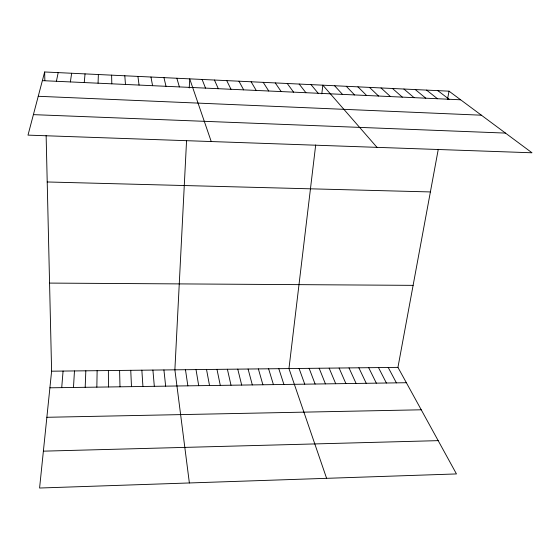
<?xml version="1.0" encoding="UTF-8"?>
<svg xmlns="http://www.w3.org/2000/svg" width="560" height="560" viewBox="0 0 560 560"><rect width="100%" height="100%" fill="white"/><g stroke="black" fill="none" stroke-linecap="round" stroke-linejoin="round"><path stroke-width="0.84" d="M96.845 387.142L97.132 370.692M98.063 83.195L98.371 74.522M85.19 387.31L85.827 370.818M186.571 140.434L174.881 369.831L189.371 482.965M189.238 87.997L189.707 78.862L211.239 141.547M73.479 387.471L74.473 370.937M61.719 387.639L63.07 371.063M84.252 82.565L85.043 73.892M46.13 135.506L51.611 371.189L39.585 488.026L456.463 473.935L397.943 367.374L438.27 149.324M315.693 144.963L288.96 368.578L326.606 478.324M321.804 93.814L322.84 85.183L376.992 147.35M70.364 81.928L71.652 73.255M447.475 99.561L449.029 91.175L44.653 71.974L28 135.128L532 152.782L449.029 91.175M56.406 81.291L58.184 72.611M43.379 451.157L438.179 440.643M46.865 417.291L421.239 409.794M49.903 387.807L406.371 382.725M51.611 371.189L397.943 367.374M49.56 283.087L413.112 285.355M47.208 181.972L430.388 191.933M33.404 114.639L505.47 133.084M38.241 96.285L481.383 115.199M42.364 80.647L460.635 99.792M437.829 90.643L449.085 99.267M426.573 90.111L437.479 98.735M415.268 89.572L425.81 98.203M403.907 89.033L414.092 97.664M392.497 88.487L402.304 97.125M381.024 87.948L390.467 96.579M369.502 87.395L378.567 96.04M357.917 86.849L366.611 95.487M346.283 86.296L354.592 94.941M334.593 85.743L342.51 94.388M311.031 84.623L318.171 93.275M299.166 84.056L305.907 92.715M287.245 83.489L293.587 92.148M275.261 82.922L281.197 91.581M263.221 82.348L268.744 91.007M251.118 81.774L256.228 90.44M238.959 81.2L243.649 89.859M388.234 367.486L396.403 382.865M378.49 367.591L386.393 383.012M368.704 367.696L376.334 383.152M226.737 80.619L231.007 89.285M358.883 367.808L366.24 383.299M349.013 367.913L356.104 383.439M214.452 80.031L218.302 88.704M339.108 368.025L345.919 383.586M329.161 368.137L335.699 383.733M319.172 368.242L325.43 383.88M202.111 79.45L205.527 88.116M309.148 368.354L315.119 384.027M299.075 368.466L304.759 384.174M278.803 368.69L283.92 384.475M268.611 368.802L273.427 384.622M176.862 78.246L179.382 86.919M258.37 368.914L262.892 384.769M248.087 369.026L252.315 384.923M237.762 369.138L241.689 385.077M163.947 77.637L166.012 86.31M227.388 369.257L231.014 385.224M216.979 369.369L220.297 385.378M206.521 369.488L209.531 385.532M150.969 77.021L152.572 85.694M196.014 369.6L198.716 385.686M185.472 369.719L187.859 385.84M137.921 76.398L139.055 85.071M163.919 369.957L165.662 386.162M152.908 370.076L154.322 386.323M124.803 75.775L125.468 84.455M141.855 370.195L142.933 386.484M130.746 370.321L131.488 386.645M119.595 370.44L119.994 386.813M44.653 71.974L44.849 80.549M111.622 75.152L111.804 83.825M108.388 370.566L108.444 386.974"/></g></svg>
